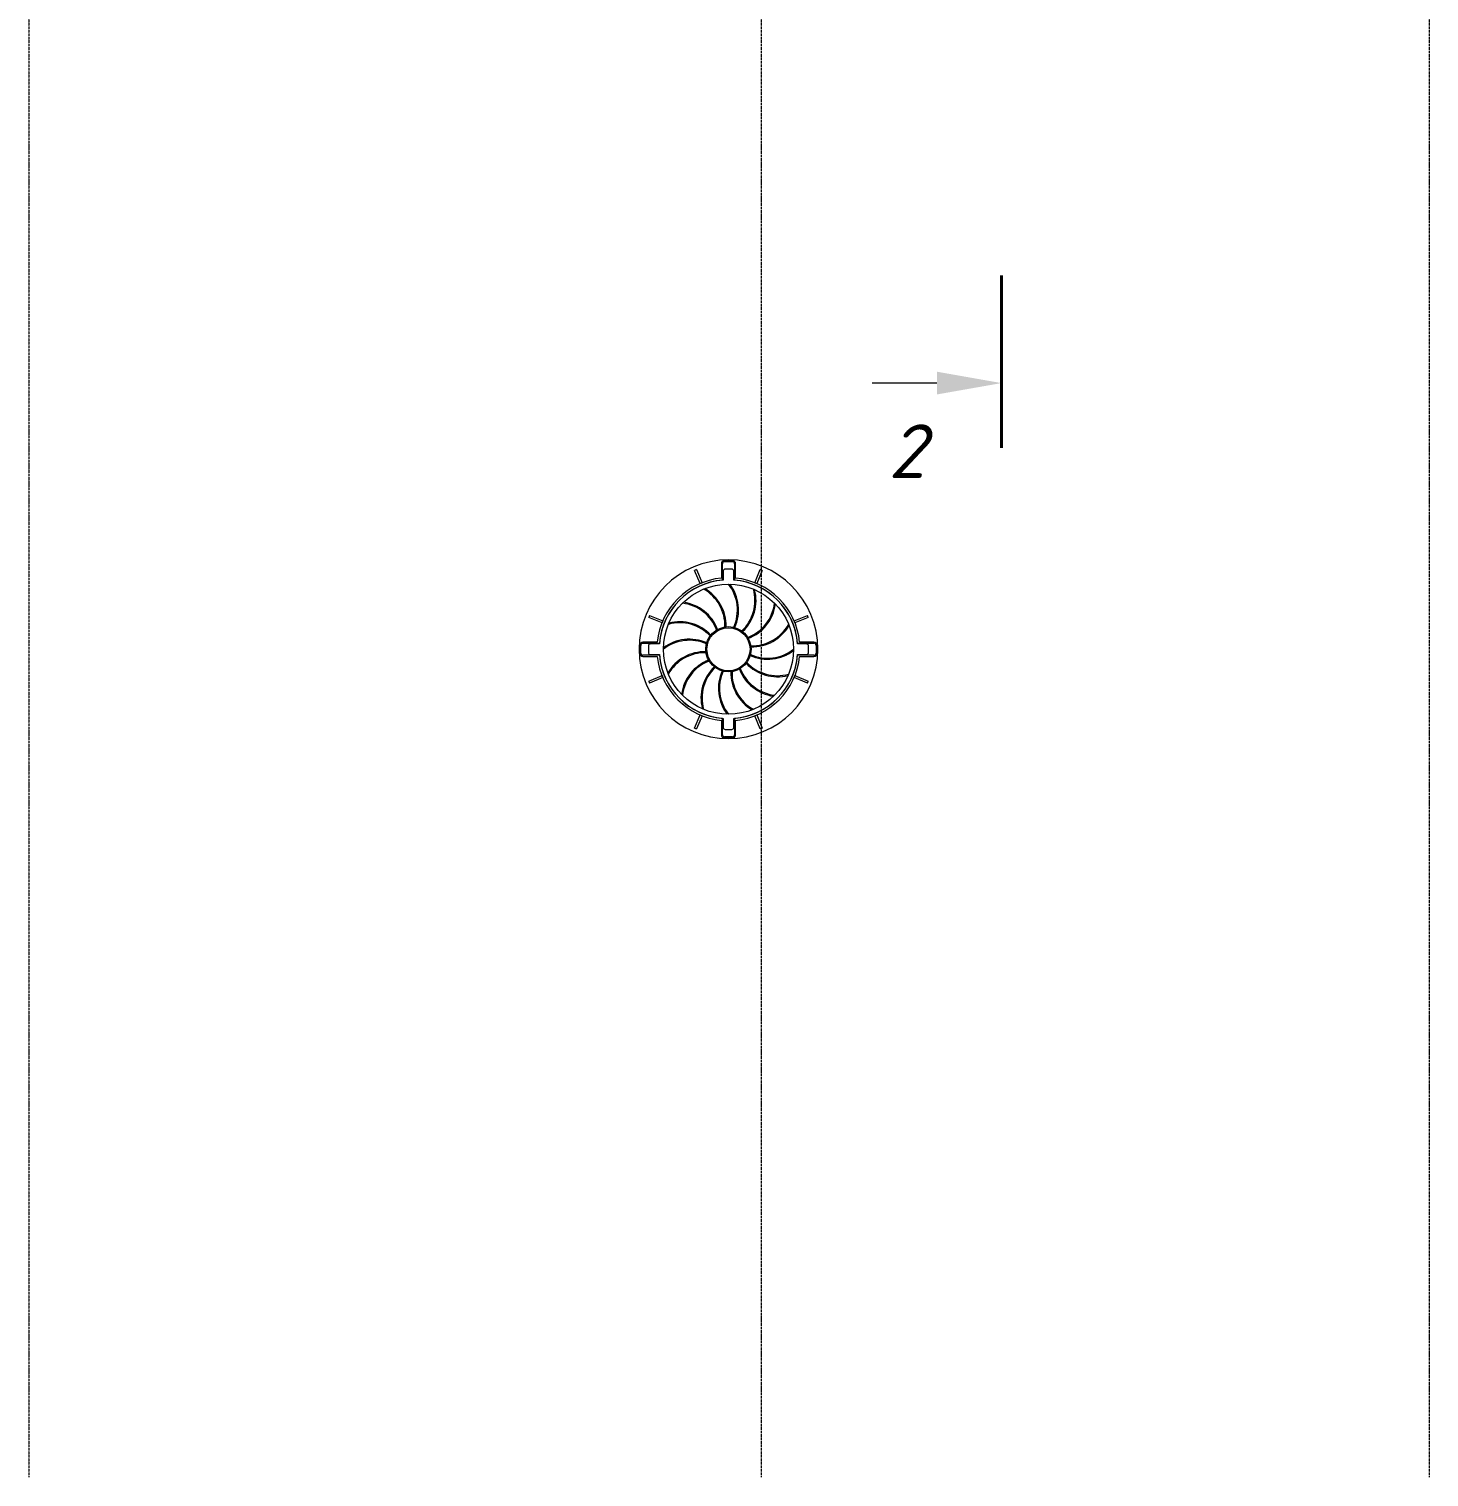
# Model space of a CAD drawing. Header units: millimetres. Extents: x -5016 to 23572, y 233981 to 377995.
# Drawn here: x 6100 to 12600, y 352088 to 358811 of the extents above; entities that cross this region are included whole.
import ezdxf

# ---------------------------------------------------------------- set-up
doc = ezdxf.new("R2010")
doc.units = ezdxf.units.MM
doc.linetypes.add('Осевая 12-2-2', pattern=[16, 12, -2, 0, -2])
doc.linetypes.add('Пунктир 2-1_5', pattern=[3.5, 2, -1.5])
for name, color, linetype, lineweight in [('G-ANNO-SYMB', 8, 'Continuous', 13), ('P-SANR-FIXT', 9, 'Continuous', 13), ('S-GRID', 8, 'Continuous', 13), ('АР_подложка', 8, 'Continuous', 13)]:
    doc.layers.add(name, color=color, linetype=linetype, lineweight=lineweight)
doc.styles.add('ISOCPEUR_I', font='isocpeui.ttf', dxfattribs={"height": 250})

# ---------------------------------------------------------------- blocks, each defined once
blk = doc.blocks.new('КН_Люк колодца тип Л - _Люк чугунный тип Л-1592749-Этаж 1 - Планировка')
at = {"layer": 'P-SANR-FIXT'}
for p, q in [((18, 412), (-18, 412)), ((-18, 407), (18, 407)), ((-147.8, 370), (-157.1, 366.2)), ((-131.7, 304.8), (-157.1, 366.2)), ((-147.8, 370), (-122.4, 308.6)), ((-33, 397), (-33, 330.4)), ((-28, 320.8), (-28, 397)), ((-25, 362), (-25, 321)), ((15, 372), (-15, 372)), ((25, 321), (25, 362)), ((28, 397), (28, 320.8)), ((33, 330.4), (33, 397)), ((122.4, 308.6), (147.8, 370)), ((157.1, 366.2), (131.7, 304.8)), ((157.1, 366.2), (147.8, 370)), ((-122.4, 308.6), (-131.7, 304.8)), ((131.7, 304.8), (122.4, 308.6)), ((-366.2, 157.1), (-370, 147.8)), ((-308.6, 122.4), (-370, 147.8)), ((-366.2, 157.1), (-304.8, 131.7)), ((304.8, 131.7), (366.2, 157.1)), ((370, 147.8), (308.6, 122.4)), ((370, 147.8), (366.2, 157.1)), ((-304.8, 131.7), (-308.6, 122.4)), ((308.6, 122.4), (304.8, 131.7)), ((-412, 18), (-412, -18)), ((-407, -18), (-407, 18)), ((-330.4, 33), (-397, 33)), ((-397, 28), (-320.8, 28)), ((-372, 15), (-372, -15)), ((-321, 25), (-362, 25)), ((320.8, 28), (397, 28)), ((362, 25), (321, 25)), ((397, 33), (330.4, 33)), ((372, -15), (372, 15)), ((407, 18), (407, -18)), ((412, -18), (412, 18)), ((-320.8, -28), (-397, -28)), ((-397, -33), (-330.4, -33)), ((-362, -25), (-321, -25)), ((397, -28), (320.8, -28)), ((321, -25), (362, -25)), ((330.4, -33), (397, -33)), ((-370, -147.8), (-308.6, -122.4)), ((-304.8, -131.7), (-366.2, -157.1)), ((-308.6, -122.4), (-304.8, -131.7)), ((304.8, -131.7), (308.6, -122.4)), ((366.2, -157.1), (304.8, -131.7)), ((308.6, -122.4), (370, -147.8)), ((-370, -147.8), (-366.2, -157.1)), ((366.2, -157.1), (370, -147.8)), ((-157.1, -366.2), (-131.7, -304.8)), ((-122.4, -308.6), (-147.8, -370)), ((-131.7, -304.8), (-122.4, -308.6)), ((-33, -330.4), (-33, -397)), ((-28, -397), (-28, -320.8)), ((-25, -321), (-25, -362)), ((25, -362), (25, -321)), ((28, -320.8), (28, -397)), ((33, -397), (33, -330.4)), ((122.4, -308.6), (131.7, -304.8)), ((147.8, -370), (122.4, -308.6)), ((131.7, -304.8), (157.1, -366.2)), ((-157.1, -366.2), (-147.8, -370)), ((-15, -372), (15, -372)), ((147.8, -370), (157.1, -366.2)), ((18, -407), (-18, -407)), ((-18, -412), (18, -412))]:
    blk.add_line(p, q, dxfattribs=at)
for radius in [302, 105, 100]:
    blk.add_circle((0, 0), radius, dxfattribs=at)
for centre, radius, start, end in [((0, 0), 415, 360, 180), ((-18, 397), 15, 90, 180), ((-18, 397), 10, 90, 180), ((18, 397), 15, 360, 90), ((18, 397), 10, 360, 90), ((-15, 362), 10, 90, 180), ((-15, 362), 10, 90, 135), ((15, 362), 10, 360, 90), ((15, 362), 10, 45, 90), ((0, 0), 332, 95.70448, 174.29552), ((0, 0), 322, 94.45291, 175.54709), ((0, 0), 322, 94.98854, 175.01146), ((-210.7, 109.5), 194.4, 358.3068, 60.6932), ((-210.7, 109.5), 199.4, 358.54174, 59.54755), ((-152.8, 181.8), 194.4, 335.8068, 38.1932), ((-152.8, 181.8), 199.4, 336.04174, 37.04755), ((0, 0), 322, 4.45291, 85.54709), ((0, 0), 322, 4.98854, 85.01146), ((0, 0), 332, 5.70448, 84.29552), ((-71.6, 226.4), 194.4, 313.3068, 15.6932), ((-71.6, 226.4), 199.4, 313.54174, 14.54755), ((-236.6, 20.5), 194.4, 20.8068, 83.1932), ((-236.6, 20.5), 199.4, 21.04174, 82.04755), ((20.5, 236.6), 194.4, 290.8068, 353.1932), ((20.5, 236.6), 199.4, 291.04174, 352.04755), ((-226.4, -71.6), 194.4, 43.3068, 105.6932), ((-226.4, -71.6), 199.4, 43.54174, 104.54755), ((109.5, 210.7), 194.4, 268.3068, 330.6932), ((109.5, 210.7), 199.4, 268.54174, 329.54755), ((0, 0), 415, 180, 360), ((-397, 18), 15, 90, 180), ((-397, 18), 10, 90, 180), ((-362, 15), 10, 90, 180), ((-362, 15), 10, 135, 180), ((-181.8, -152.8), 194.4, 65.8068, 128.1932), ((-181.8, -152.8), 199.4, 66.04174, 127.04755), ((362, 15), 10, 360, 90), ((362, 15), 10, 0, 45), ((397, 18), 15, 360, 90), ((397, 18), 10, 0, 90), ((-397, -18), 15, 180, 270), ((-397, -18), 10, 180, 270), ((-362, -15), 10, 180, 270), ((-362, -15), 10, 180, 225), ((0, 0), 332, 185.70448, 264.29552), ((0, 0), 322, 184.45291, 265.54709), ((0, 0), 322, 184.98854, 265.01146), ((-109.5, -210.7), 199.4, 88.54174, 149.54755), ((-109.5, -210.7), 194.4, 88.3068, 150.6932), ((-20.5, -236.6), 199.4, 111.04174, 172.04755), ((-20.5, -236.6), 194.4, 110.8068, 173.1932), ((0, 0), 322, 274.45291, 355.54709), ((0, 0), 322, 274.98854, 355.01146), ((0, 0), 332, 275.70448, 354.29552), ((226.4, 71.6), 199.4, 223.54174, 284.54755), ((226.4, 71.6), 194.4, 223.3068, 285.6932), ((181.8, 152.8), 199.4, 246.04174, 307.04755), ((181.8, 152.8), 194.4, 245.8068, 308.1932), ((362, -15), 10, 270, 360), ((362, -15), 10, 315, 360), ((397, -18), 15, 270, 360), ((397, -18), 10, 270, 0), ((71.6, -226.4), 199.4, 133.54174, 194.54755), ((71.6, -226.4), 194.4, 133.3068, 195.6932), ((152.8, -181.8), 199.4, 156.04174, 217.04755), ((152.8, -181.8), 194.4, 155.8068, 218.1932), ((210.7, -109.5), 199.4, 178.54174, 239.54755), ((210.7, -109.5), 194.4, 178.3068, 240.6932), ((236.6, -20.5), 199.4, 201.04174, 262.04755), ((236.6, -20.5), 194.4, 200.8068, 263.1932), ((-18, -397), 15, 180, 270), ((-18, -397), 10, 180, 270), ((-15, -362), 10, 180, 270), ((-15, -362), 10, 225, 270), ((15, -362), 10, 270, 360), ((15, -362), 10, 270, 315), ((18, -397), 15, 270, 360), ((18, -397), 10, 270, 0)]:
    blk.add_arc(centre, radius, start, end, dxfattribs=at)
blk = doc.blocks.new('Разрез - Номер сзади-3578-Этаж 1 - Планировка')
at = {"layer": 'G-ANNO-SYMB'}
blk.add_hatch(color=256, dxfattribs=at).paths.add_polyline_path([(2.471, -3), (3, 0), (3.529, -3)])
at = {"layer": 'G-ANNO-SYMB', "lineweight": 40}
blk.add_line((0, 0), (8, 0), dxfattribs=at)
at = {"layer": 'G-ANNO-SYMB'}
blk.add_line((3, -3), (3, -6), dxfattribs=at)
blk = doc.blocks.new('АР_k2plan1')
at = {"layer": 'G-ANNO-SYMB', "linetype": 'Пунктир 2-1_5'}
blk.add_line((12783.1, 1862), (12783.1, 1540.2), dxfattribs=at)
at = {"layer": 'S-GRID', "color": 251, "linetype": 'Осевая 12-2-2', "true_color": 0x646464}
for p, q in [((8268.2, 22574.8), (8268.2, -3239.2)), ((11668.2, 22574.8), (11668.2, -3239.2)), ((14768.2, 22574.8), (14768.2, -3239.2))]:
    blk.add_line(p, q, dxfattribs=at)
at = {"layer": 'G-ANNO-SYMB', "extrusion": (0, 0, -1), "xscale": 99.99999999999993, "yscale": 99.99999999999993, "zscale": 99.99999999999993, "rotation": 90.00000000000156}
blk.add_blockref('Разрез - Номер сзади-3578-Этаж 1 - Планировка', (-12783.1, 1540.2), dxfattribs=at)
at = {"layer": 'P-SANR-FIXT'}
blk.add_blockref('КН_Люк колодца тип Л - _Люк чугунный тип Л-1592749-Этаж 1 - Планировка', (11515.8, 604.4), dxfattribs=at)
at = {"layer": 'G-ANNO-SYMB', "insert": (12257.6, 1648.8), "char_height": 250, "width": 224.472, "attachment_point": 1, "style": 'ISOCPEUR_I', "bg_fill": 3, "box_fill_scale": 0, "bg_fill_color": 256, "bg_fill_true_color": 3254780160, "bg_fill_transparency": 256}
blk.add_mtext('\\fISOCPEUR|b0|i1|c204|p34|;2', dxfattribs=at)

msp = doc.modelspace()

# ---------------------------------------------------------------- block references
at = {"layer": 'АР_подложка'}
msp.add_blockref('АР_k2plan1', (-2168, 355327), dxfattribs=at)

doc.saveas('drawing.dxf')
